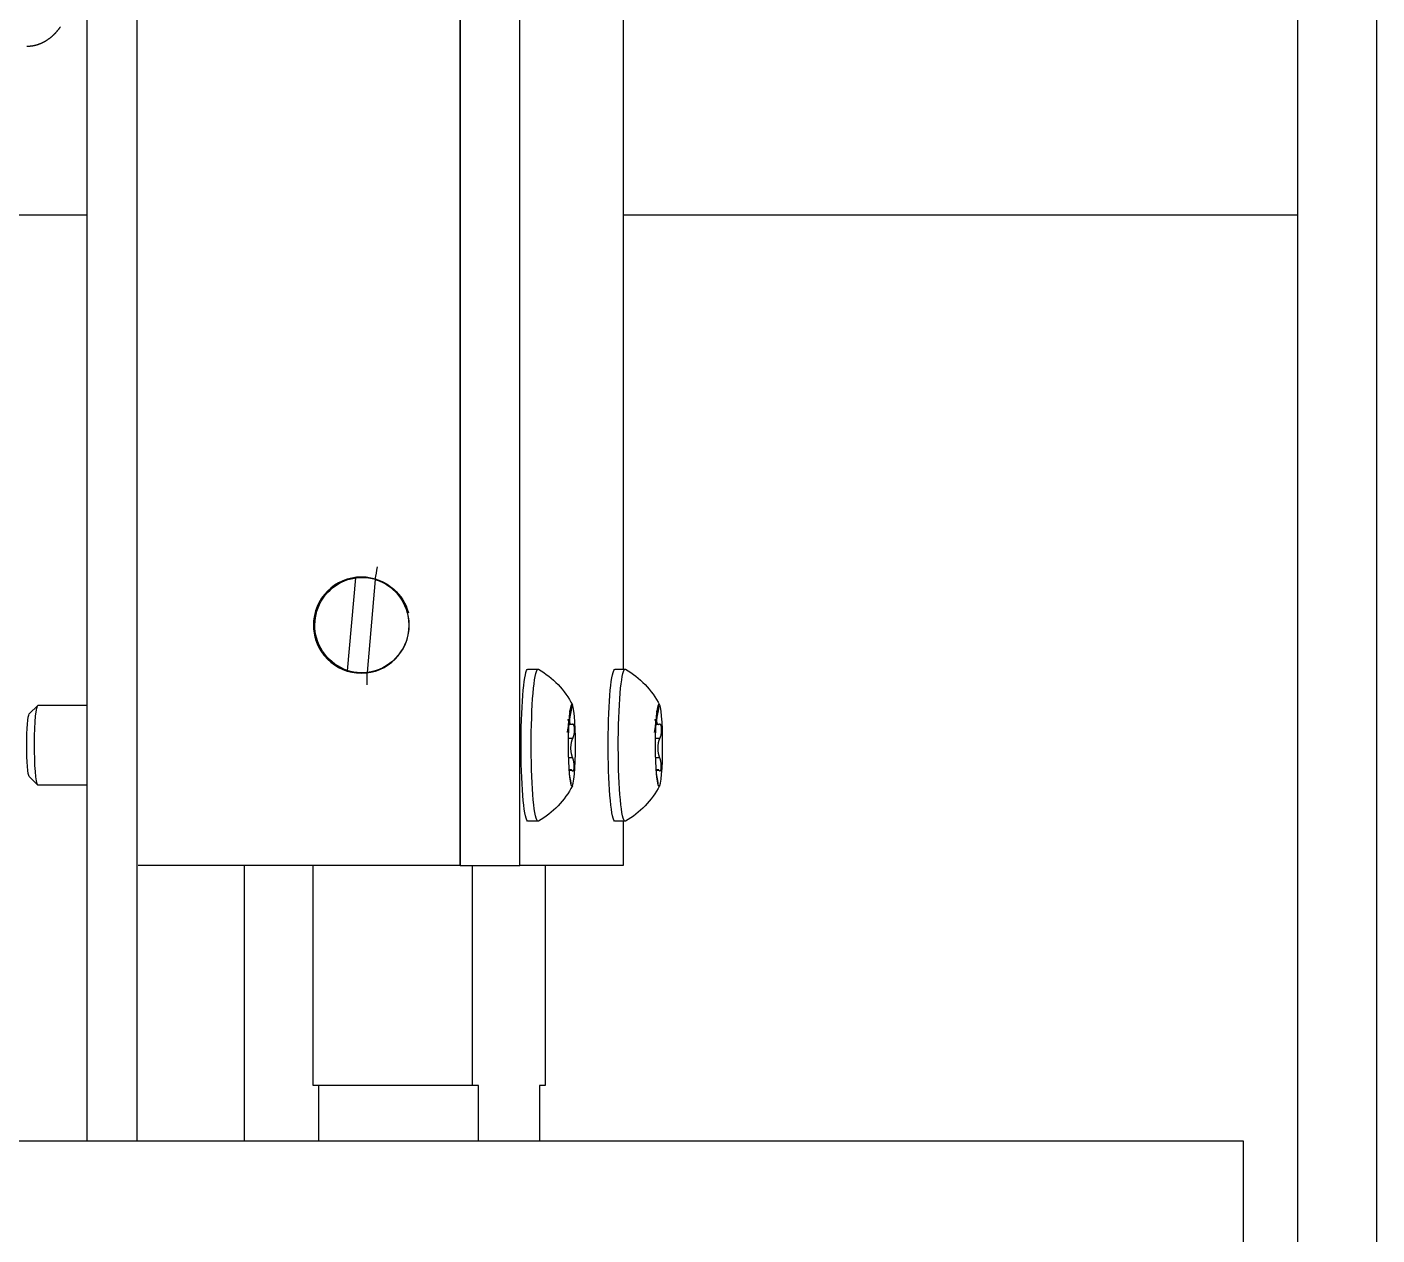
# Model space of a CAD drawing. Header units: millimetres. Extents: x -187347 to 135007, y -6415 to 292048.
# Drawn here: x -51175.7 to -51108.3, y 30048.9 to 30109.2 of the extents above; entities that cross this region are included whole.
import ezdxf

# ---------------------------------------------------------------- set-up
doc = ezdxf.new("R2010")
doc.units = ezdxf.units.MM
doc.header["$LTSCALE"] = 100
doc.layers.get('0').update_dxf_attribs({"lineweight": 18})
doc.layers.add('Layout CAT2', color=6, linetype='Continuous')

# ---------------------------------------------------------------- blocks, each defined once
blk = doc.blocks.new('643h346h634')
at = {"color": 0}
for p, q in [((17654.747, -876.401), (17654.747, -1676.401)), ((17650.782, -1676.398), (17650.782, -1420.782)), ((17648.058, -1459.486), (17648.058, -1449.486)), ((17296.513, -1459.486), (17648.058, -1459.486)), ((17590.323, -1459.487), (17590.323, -1628.252)), ((17592.813, -1459.487), (17592.813, -1605.252)), ((17598.16, -1473.254), (17598.16, -1459.487)), ((17601.895, -1459.486), (17601.895, -1462.252)), ((17609.862, -1459.486), (17609.862, -1462.252)), ((17612.907, -1462.252), (17612.907, -1459.486)), ((17601.605, -1462.252), (17601.605, -1473.255)), ((17609.572, -1462.252), (17601.605, -1462.252)), ((17609.862, -1462.252), (17609.572, -1462.252)), ((17609.572, -1462.252), (17609.572, -1473.255)), ((17613.197, -1462.252), (17612.907, -1462.252)), ((17613.197, -1473.255), (17613.197, -1462.252)), ((17608.942, -1473.252), (17592.858, -1473.252)), ((17608.942, -1473.252), (17611.929, -1473.252)), ((17608.942, -1473.252), (17608.942, -1575.252)), ((17608.942, -1575.252), (17608.942, -1473.252)), ((17617.096, -1473.252), (17611.929, -1473.252)), ((17611.929, -1473.252), (17611.929, -1575.252)), ((17617.096, -1475.453), (17617.096, -1473.252)), ((17612.337, -1475.452), (17612.307, -1475.467)), ((17612.337, -1475.452), (17612.337, -1475.452)), ((17612.843, -1475.452), (17612.337, -1475.452)), ((17612.843, -1475.452), (17612.813, -1475.467)), ((17612.861, -1475.458), (17612.843, -1475.452)), ((17616.688, -1475.452), (17616.658, -1475.467)), ((17616.688, -1475.452), (17616.688, -1475.452)), ((17617.193, -1475.452), (17616.688, -1475.452)), ((17617.193, -1475.452), (17617.163, -1475.467)), ((17617.211, -1475.458), (17617.193, -1475.452)), ((17587.851, -1477.261), (17587.427, -1477.688)), ((17587.868, -1477.252), (17587.852, -1477.26)), ((17587.868, -1477.252), (17587.868, -1477.252)), ((17590.323, -1477.252), (17587.868, -1477.252)), ((17614.378, -1478.043), (17614.518, -1478.043)), ((17614.536, -1477.995), (17614.381, -1477.995)), ((17614.454, -1477.576), (17614.421, -1477.576)), ((17618.729, -1478.043), (17618.868, -1478.043)), ((17618.886, -1477.995), (17618.732, -1477.995)), ((17618.805, -1477.576), (17618.772, -1477.576)), ((17614.575, -1478.617), (17614.351, -1478.617)), ((17618.926, -1478.617), (17618.702, -1478.617)), ((17614.345, -1479.606), (17614.583, -1479.606)), ((17618.696, -1479.606), (17618.934, -1479.606)), ((17587.427, -1480.816), (17587.851, -1481.244)), ((17614.546, -1480.28), (17614.367, -1480.28)), ((17614.554, -1480.294), (17614.368, -1480.294)), ((17614.48, -1480.863), (17614.413, -1480.863)), ((17618.897, -1480.28), (17618.718, -1480.28)), ((17618.904, -1480.294), (17618.719, -1480.294)), ((17618.831, -1480.863), (17618.764, -1480.863)), ((17587.868, -1481.252), (17590.323, -1481.252)), ((17604.068, -1482.866), (17604.306, -1482.866)), ((17604.711, -1487.533), (17604.306, -1482.884)), ((17603.719, -1487.621), (17603.313, -1482.971)), ((17612.337, -1483.052), (17612.843, -1483.052)), ((17616.688, -1483.052), (17617.193, -1483.052)), ((17617.096, -1520.453), (17617.096, -1483.054)), ((17568.829, -1505.752), (17590.324, -1505.752)), ((17617.1, -1505.752), (17650.783, -1505.752))]:
    blk.add_line(p, q, dxfattribs=at)
for centre, start, end in [((17610.673, -1479.252), 27.45506, 60.03825), ((17615.024, -1479.252), 27.45506, 60.03825), ((17610.673, -1479.252), 299.96175, 332.54494), ((17615.024, -1479.252), 299.96175, 332.54494)]:
    blk.add_arc(centre, 4.38, start, end, dxfattribs=at)
for centre, major_axis, ratio, start_param, end_param in [((17612.337, -1479.252), (0, 3.8), 0.090637, 0.087267, 3.14168), ((17612.843, -1479.252), (0, 3.8), 0.090637, 0.087267, 3.193811), ((17616.688, -1479.252), (0, 3.8), 0.090637, 0.087267, 3.14168), ((17617.193, -1479.252), (0, 3.8), 0.090637, 0.087267, 3.193811), ((17587.868, -1479.252), (0, 2), 0.090637, 0.087267, 3.14168), ((17587.44, -1479.252), (0, 1.571), 0.090637, 0.087267, 3.050476), ((17604.068, -1485.252), (0, -2.386), 0.995884, 2.879793, 7.592182), ((17604.012, -1485.252), (0, -2.386), 0.995884, 0.298342, 3.017784), ((17604.012, -1485.252), (0, -2.386), 0.995884, 3.439935, 6.159376)]:
    blk.add_ellipse(centre, major_axis=major_axis, ratio=ratio, start_param=start_param, end_param=end_param, dxfattribs=at)
for centre, major_axis, ratio in [((17614.528, -1479.252), (0, 2.05), 0.090637), ((17618.879, -1479.252), (0, 2.05), 0.090637), ((17604.012, -1485.252), (0, -2.4), 0.995884)]:
    blk.add_ellipse(centre, major_axis=major_axis, ratio=ratio, dxfattribs=at)
for points, knots in [([(17614.486, -1477.31), (17614.486, -1477.31), (17614.487, -1477.309), (17614.488, -1477.309), (17614.489, -1477.308), (17614.489, -1477.308), (17614.49, -1477.309), (17614.491, -1477.309), (17614.491, -1477.31), (17614.492, -1477.311), (17614.492, -1477.313), (17614.492, -1477.314), (17614.493, -1477.316), (17614.493, -1477.318), (17614.494, -1477.325), (17614.493, -1477.341), (17614.49, -1477.373), (17614.485, -1477.414), (17614.479, -1477.45), (17614.474, -1477.478), (17614.471, -1477.493), (17614.468, -1477.509), (17614.465, -1477.525), (17614.461, -1477.542), (17614.458, -1477.559), (17614.455, -1477.57), (17614.454, -1477.576)], [0, 0, 0, 0, 0.019498, 0.038961, 0.058397, 0.077813, 0.097217, 0.116614, 0.136013, 0.155421, 0.174844, 0.194291, 0.213768, 0.233284, 0.252844, 0.378525, 0.504542, 0.627994, 0.751294, 0.787379, 0.823167, 0.858725, 0.894121, 0.929421, 0.964692, 1, 1, 1, 1]), ([(17618.837, -1477.31), (17618.837, -1477.31), (17618.838, -1477.309), (17618.838, -1477.309), (17618.839, -1477.308), (17618.84, -1477.308), (17618.841, -1477.309), (17618.841, -1477.309), (17618.842, -1477.31), (17618.842, -1477.311), (17618.843, -1477.313), (17618.843, -1477.314), (17618.843, -1477.316), (17618.844, -1477.318), (17618.844, -1477.325), (17618.844, -1477.341), (17618.841, -1477.373), (17618.836, -1477.414), (17618.83, -1477.45), (17618.825, -1477.478), (17618.822, -1477.493), (17618.819, -1477.509), (17618.815, -1477.525), (17618.812, -1477.542), (17618.808, -1477.559), (17618.806, -1477.57), (17618.805, -1477.576)], [0, 0, 0, 0, 0.019498, 0.038961, 0.058397, 0.077813, 0.097217, 0.116614, 0.136013, 0.155421, 0.174844, 0.194291, 0.213768, 0.233284, 0.252844, 0.378525, 0.504542, 0.627994, 0.751294, 0.787379, 0.823167, 0.858725, 0.894121, 0.929421, 0.964692, 1, 1, 1, 1]), ([(17614.454, -1477.576), (17614.453, -1477.58), (17614.451, -1477.588), (17614.449, -1477.601), (17614.446, -1477.613), (17614.443, -1477.625), (17614.441, -1477.637), (17614.439, -1477.649), (17614.436, -1477.661), (17614.434, -1477.672), (17614.432, -1477.683), (17614.43, -1477.695), (17614.428, -1477.705), (17614.426, -1477.716), (17614.424, -1477.727), (17614.422, -1477.737), (17614.421, -1477.748), (17614.419, -1477.758), (17614.417, -1477.768), (17614.416, -1477.778), (17614.415, -1477.787), (17614.413, -1477.797), (17614.412, -1477.806), (17614.409, -1477.83), (17614.406, -1477.866), (17614.404, -1477.909), (17614.405, -1477.948), (17614.409, -1477.98), (17614.416, -1478.006), (17614.426, -1478.025), (17614.439, -1478.038), (17614.451, -1478.043), (17614.461, -1478.044), (17614.467, -1478.043), (17614.473, -1478.042), (17614.48, -1478.039), (17614.487, -1478.036), (17614.495, -1478.032), (17614.502, -1478.027), (17614.51, -1478.02), (17614.519, -1478.013), (17614.527, -1478.005), (17614.533, -1477.998), (17614.536, -1477.995)], [0, 0, 0, 0, 0.012278, 0.024448, 0.036516, 0.048487, 0.060365, 0.072156, 0.083864, 0.095496, 0.107057, 0.118551, 0.129985, 0.141363, 0.152692, 0.163977, 0.175224, 0.186439, 0.197627, 0.208795, 0.219949, 0.231095, 0.242238, 0.253386, 0.315434, 0.376838, 0.437942, 0.498913, 0.55963, 0.620549, 0.681868, 0.743854, 0.766381, 0.788914, 0.811503, 0.834199, 0.85705, 0.880104, 0.903408, 0.927006, 0.950942, 0.97526, 1, 1, 1, 1]), ([(17614.536, -1477.995), (17614.537, -1477.994), (17614.539, -1477.991), (17614.542, -1477.988), (17614.546, -1477.985), (17614.549, -1477.982), (17614.552, -1477.979), (17614.556, -1477.977), (17614.559, -1477.975), (17614.562, -1477.973), (17614.565, -1477.971), (17614.568, -1477.97), (17614.572, -1477.969), (17614.58, -1477.967), (17614.592, -1477.968), (17614.608, -1477.98), (17614.622, -1478.002), (17614.633, -1478.035), (17614.641, -1478.077), (17614.646, -1478.128), (17614.649, -1478.185), (17614.647, -1478.248), (17614.643, -1478.314), (17614.636, -1478.373), (17614.628, -1478.424), (17614.619, -1478.467), (17614.612, -1478.5), (17614.605, -1478.525), (17614.601, -1478.541), (17614.596, -1478.558), (17614.591, -1478.573), (17614.586, -1478.588), (17614.581, -1478.603), (17614.577, -1478.612), (17614.575, -1478.617)], [0, 0, 0, 0, 0.0102, 0.020389, 0.030574, 0.04076, 0.050955, 0.061165, 0.071395, 0.081653, 0.091944, 0.102276, 0.112654, 0.123085, 0.183548, 0.244036, 0.306961, 0.368865, 0.430807, 0.493792, 0.557747, 0.620822, 0.684073, 0.748602, 0.790441, 0.832067, 0.87386, 0.892158, 0.910305, 0.928336, 0.946287, 0.964191, 0.982084, 1, 1, 1, 1]), ([(17618.805, -1477.576), (17618.804, -1477.58), (17618.802, -1477.588), (17618.799, -1477.601), (17618.797, -1477.613), (17618.794, -1477.625), (17618.792, -1477.637), (17618.789, -1477.649), (17618.787, -1477.661), (17618.785, -1477.672), (17618.782, -1477.683), (17618.78, -1477.695), (17618.778, -1477.705), (17618.776, -1477.716), (17618.775, -1477.727), (17618.773, -1477.737), (17618.771, -1477.748), (17618.77, -1477.758), (17618.768, -1477.768), (17618.767, -1477.778), (17618.765, -1477.787), (17618.764, -1477.797), (17618.763, -1477.806), (17618.76, -1477.83), (17618.756, -1477.866), (17618.755, -1477.909), (17618.756, -1477.948), (17618.76, -1477.98), (17618.767, -1478.006), (17618.777, -1478.025), (17618.789, -1478.038), (17618.801, -1478.043), (17618.811, -1478.044), (17618.817, -1478.043), (17618.824, -1478.042), (17618.831, -1478.039), (17618.838, -1478.036), (17618.845, -1478.032), (17618.853, -1478.027), (17618.861, -1478.02), (17618.869, -1478.013), (17618.878, -1478.005), (17618.883, -1477.998), (17618.886, -1477.995)], [0, 0, 0, 0, 0.012278, 0.024448, 0.036516, 0.048487, 0.060365, 0.072156, 0.083864, 0.095496, 0.107057, 0.118551, 0.129985, 0.141363, 0.152692, 0.163977, 0.175224, 0.186439, 0.197627, 0.208795, 0.219949, 0.231095, 0.242238, 0.253386, 0.315434, 0.376838, 0.437942, 0.498913, 0.55963, 0.620549, 0.681868, 0.743854, 0.766381, 0.788914, 0.811503, 0.834199, 0.85705, 0.880104, 0.903408, 0.927006, 0.950942, 0.97526, 1, 1, 1, 1]), ([(17618.886, -1477.995), (17618.887, -1477.994), (17618.89, -1477.991), (17618.893, -1477.988), (17618.896, -1477.985), (17618.9, -1477.982), (17618.903, -1477.979), (17618.906, -1477.977), (17618.909, -1477.975), (17618.913, -1477.973), (17618.916, -1477.971), (17618.919, -1477.97), (17618.922, -1477.969), (17618.93, -1477.967), (17618.943, -1477.968), (17618.958, -1477.98), (17618.972, -1478.002), (17618.983, -1478.035), (17618.992, -1478.077), (17618.997, -1478.128), (17618.999, -1478.185), (17618.998, -1478.248), (17618.993, -1478.314), (17618.986, -1478.373), (17618.978, -1478.424), (17618.97, -1478.467), (17618.962, -1478.5), (17618.956, -1478.525), (17618.951, -1478.541), (17618.947, -1478.558), (17618.942, -1478.573), (17618.936, -1478.588), (17618.931, -1478.603), (17618.928, -1478.612), (17618.926, -1478.617)], [0, 0, 0, 0, 0.0102, 0.020389, 0.030574, 0.04076, 0.050955, 0.061165, 0.071395, 0.081653, 0.091944, 0.102276, 0.112654, 0.123085, 0.183548, 0.244036, 0.306961, 0.368865, 0.430807, 0.493792, 0.557747, 0.620822, 0.684073, 0.748602, 0.790441, 0.832067, 0.87386, 0.892158, 0.910305, 0.928336, 0.946287, 0.964191, 0.982084, 1, 1, 1, 1]), ([(17614.575, -1478.617), (17614.574, -1478.62), (17614.571, -1478.627), (17614.567, -1478.637), (17614.563, -1478.647), (17614.56, -1478.658), (17614.556, -1478.668), (17614.553, -1478.679), (17614.549, -1478.689), (17614.546, -1478.7), (17614.542, -1478.711), (17614.539, -1478.721), (17614.536, -1478.732), (17614.533, -1478.743), (17614.53, -1478.754), (17614.527, -1478.765), (17614.524, -1478.776), (17614.522, -1478.788), (17614.519, -1478.799), (17614.516, -1478.81), (17614.514, -1478.822), (17614.512, -1478.833), (17614.509, -1478.845), (17614.504, -1478.875), (17614.496, -1478.923), (17614.488, -1478.991), (17614.483, -1479.06), (17614.482, -1479.128), (17614.484, -1479.196), (17614.49, -1479.263), (17614.498, -1479.328), (17614.508, -1479.377), (17614.515, -1479.412), (17614.521, -1479.434), (17614.526, -1479.455), (17614.532, -1479.475), (17614.538, -1479.495), (17614.545, -1479.515), (17614.552, -1479.534), (17614.559, -1479.553), (17614.567, -1479.571), (17614.575, -1479.589), (17614.58, -1479.6), (17614.583, -1479.606)], [0, 0, 0, 0, 0.012257, 0.024407, 0.036454, 0.048405, 0.060262, 0.072033, 0.083721, 0.095333, 0.106873, 0.118347, 0.12976, 0.141118, 0.152426, 0.16369, 0.174915, 0.186108, 0.197275, 0.208421, 0.219552, 0.230674, 0.241794, 0.252918, 0.314957, 0.376375, 0.437487, 0.49846, 0.559222, 0.620186, 0.681581, 0.743641, 0.766187, 0.788738, 0.811346, 0.83406, 0.85693, 0.880003, 0.903325, 0.926943, 0.9509, 0.975238, 1, 1, 1, 1]), ([(17618.926, -1478.617), (17618.924, -1478.62), (17618.922, -1478.627), (17618.918, -1478.637), (17618.914, -1478.647), (17618.91, -1478.658), (17618.907, -1478.668), (17618.903, -1478.679), (17618.9, -1478.689), (17618.896, -1478.7), (17618.893, -1478.711), (17618.89, -1478.721), (17618.887, -1478.732), (17618.884, -1478.743), (17618.881, -1478.754), (17618.878, -1478.765), (17618.875, -1478.776), (17618.872, -1478.788), (17618.87, -1478.799), (17618.867, -1478.81), (17618.864, -1478.822), (17618.862, -1478.833), (17618.86, -1478.845), (17618.854, -1478.875), (17618.846, -1478.923), (17618.839, -1478.991), (17618.834, -1479.06), (17618.833, -1479.128), (17618.835, -1479.196), (17618.84, -1479.263), (17618.849, -1479.328), (17618.858, -1479.377), (17618.866, -1479.412), (17618.871, -1479.434), (17618.877, -1479.455), (17618.883, -1479.475), (17618.889, -1479.495), (17618.896, -1479.515), (17618.902, -1479.534), (17618.91, -1479.553), (17618.917, -1479.571), (17618.925, -1479.589), (17618.931, -1479.6), (17618.934, -1479.606)], [0, 0, 0, 0, 0.012257, 0.024407, 0.036454, 0.048405, 0.060262, 0.072033, 0.083721, 0.095333, 0.106873, 0.118347, 0.12976, 0.141118, 0.152426, 0.16369, 0.174915, 0.186108, 0.197275, 0.208421, 0.219552, 0.230674, 0.241794, 0.252918, 0.314957, 0.376375, 0.437487, 0.49846, 0.559222, 0.620186, 0.681581, 0.743641, 0.766187, 0.788738, 0.811346, 0.83406, 0.85693, 0.880003, 0.903325, 0.926943, 0.9509, 0.975238, 1, 1, 1, 1]), ([(17614.33, -1480.51), (17614.331, -1480.511), (17614.332, -1480.513), (17614.333, -1480.517), (17614.335, -1480.52), (17614.336, -1480.523), (17614.338, -1480.526), (17614.339, -1480.528), (17614.341, -1480.53), (17614.342, -1480.532), (17614.343, -1480.534), (17614.344, -1480.535), (17614.346, -1480.536), (17614.349, -1480.538), (17614.353, -1480.537), (17614.357, -1480.525), (17614.36, -1480.503), (17614.361, -1480.47), (17614.36, -1480.428), (17614.357, -1480.377), (17614.353, -1480.32), (17614.348, -1480.257), (17614.341, -1480.191), (17614.333, -1480.132), (17614.326, -1480.08), (17614.32, -1480.038), (17614.314, -1480.005), (17614.31, -1479.98), (17614.307, -1479.963), (17614.304, -1479.947), (17614.3, -1479.932), (17614.297, -1479.916), (17614.294, -1479.902), (17614.292, -1479.893), (17614.291, -1479.888)], [0, 0, 0, 0, 0.010206, 0.020402, 0.030593, 0.040786, 0.050987, 0.061203, 0.071439, 0.081702, 0.091999, 0.102335, 0.112718, 0.123154, 0.183616, 0.244105, 0.306993, 0.368867, 0.430783, 0.493746, 0.557704, 0.620781, 0.684036, 0.748569, 0.790416, 0.832049, 0.873848, 0.892148, 0.910297, 0.92833, 0.946282, 0.964188, 0.982083, 1, 1, 1, 1]), ([(17614.583, -1479.606), (17614.584, -1479.608), (17614.586, -1479.612), (17614.589, -1479.619), (17614.593, -1479.626), (17614.596, -1479.633), (17614.599, -1479.641), (17614.602, -1479.649), (17614.605, -1479.656), (17614.607, -1479.665), (17614.61, -1479.673), (17614.613, -1479.681), (17614.616, -1479.69), (17614.623, -1479.713), (17614.633, -1479.753), (17614.645, -1479.814), (17614.654, -1479.878), (17614.66, -1479.944), (17614.663, -1480.009), (17614.662, -1480.072), (17614.659, -1480.13), (17614.651, -1480.183), (17614.641, -1480.227), (17614.629, -1480.258), (17614.617, -1480.279), (17614.606, -1480.291), (17614.596, -1480.298), (17614.589, -1480.301), (17614.583, -1480.302), (17614.577, -1480.302), (17614.572, -1480.301), (17614.566, -1480.3), (17614.56, -1480.297), (17614.556, -1480.295), (17614.554, -1480.294)], [0, 0, 0, 0, 0.010206, 0.020402, 0.030593, 0.040786, 0.050987, 0.061203, 0.071439, 0.081702, 0.091999, 0.102335, 0.112718, 0.123154, 0.183616, 0.244105, 0.306993, 0.368867, 0.430783, 0.493746, 0.557704, 0.620781, 0.684036, 0.748569, 0.790416, 0.832049, 0.873848, 0.892148, 0.910297, 0.92833, 0.946282, 0.964188, 0.982083, 1, 1, 1, 1]), ([(17618.681, -1480.51), (17618.681, -1480.511), (17618.682, -1480.513), (17618.684, -1480.517), (17618.685, -1480.52), (17618.687, -1480.523), (17618.688, -1480.526), (17618.69, -1480.528), (17618.691, -1480.53), (17618.692, -1480.532), (17618.694, -1480.534), (17618.695, -1480.535), (17618.696, -1480.536), (17618.699, -1480.538), (17618.704, -1480.537), (17618.708, -1480.525), (17618.71, -1480.503), (17618.711, -1480.47), (17618.71, -1480.428), (17618.708, -1480.377), (17618.704, -1480.32), (17618.698, -1480.257), (17618.691, -1480.191), (17618.684, -1480.132), (17618.677, -1480.08), (17618.67, -1480.038), (17618.665, -1480.005), (17618.66, -1479.98), (17618.657, -1479.963), (17618.654, -1479.947), (17618.651, -1479.932), (17618.648, -1479.916), (17618.645, -1479.902), (17618.642, -1479.893), (17618.641, -1479.888)], [0, 0, 0, 0, 0.010206, 0.020402, 0.030593, 0.040786, 0.050987, 0.061203, 0.071439, 0.081702, 0.091999, 0.102335, 0.112718, 0.123154, 0.183616, 0.244105, 0.306993, 0.368867, 0.430783, 0.493746, 0.557704, 0.620781, 0.684036, 0.748569, 0.790416, 0.832049, 0.873848, 0.892148, 0.910297, 0.92833, 0.946282, 0.964188, 0.982083, 1, 1, 1, 1]), ([(17618.934, -1479.606), (17618.935, -1479.608), (17618.937, -1479.612), (17618.94, -1479.619), (17618.943, -1479.626), (17618.946, -1479.633), (17618.949, -1479.641), (17618.952, -1479.649), (17618.955, -1479.656), (17618.958, -1479.665), (17618.961, -1479.673), (17618.964, -1479.681), (17618.966, -1479.69), (17618.973, -1479.713), (17618.984, -1479.753), (17618.996, -1479.814), (17619.005, -1479.878), (17619.011, -1479.944), (17619.014, -1480.009), (17619.013, -1480.072), (17619.009, -1480.13), (17619.002, -1480.183), (17618.992, -1480.227), (17618.98, -1480.258), (17618.968, -1480.279), (17618.957, -1480.291), (17618.947, -1480.298), (17618.939, -1480.301), (17618.934, -1480.302), (17618.928, -1480.302), (17618.922, -1480.301), (17618.916, -1480.3), (17618.91, -1480.297), (17618.906, -1480.295), (17618.904, -1480.294)], [0, 0, 0, 0, 0.010206, 0.020402, 0.030593, 0.040786, 0.050987, 0.061203, 0.071439, 0.081702, 0.091999, 0.102335, 0.112718, 0.123154, 0.183616, 0.244105, 0.306993, 0.368867, 0.430783, 0.493746, 0.557704, 0.620781, 0.684036, 0.748569, 0.790416, 0.832049, 0.873848, 0.892148, 0.910297, 0.92833, 0.946282, 0.964188, 0.982083, 1, 1, 1, 1]), ([(17614.48, -1480.863), (17614.481, -1480.866), (17614.483, -1480.873), (17614.485, -1480.884), (17614.487, -1480.894), (17614.489, -1480.904), (17614.491, -1480.914), (17614.493, -1480.924), (17614.495, -1480.934), (17614.497, -1480.944), (17614.499, -1480.954), (17614.501, -1480.964), (17614.503, -1480.974), (17614.507, -1480.999), (17614.514, -1481.038), (17614.52, -1481.086), (17614.523, -1481.128), (17614.524, -1481.161), (17614.522, -1481.184), (17614.518, -1481.196), (17614.511, -1481.198), (17614.501, -1481.188), (17614.49, -1481.166), (17614.478, -1481.137), (17614.466, -1481.107), (17614.456, -1481.077), (17614.448, -1481.05), (17614.441, -1481.028), (17614.436, -1481.013), (17614.431, -1480.997), (17614.426, -1480.98), (17614.421, -1480.964), (17614.417, -1480.947), (17614.413, -1480.935), (17614.412, -1480.929)], [0, 0, 0, 0, 0.0102, 0.020389, 0.030574, 0.04076, 0.050955, 0.061165, 0.071395, 0.081653, 0.091944, 0.102276, 0.112654, 0.123085, 0.183548, 0.244036, 0.306961, 0.368865, 0.430807, 0.493792, 0.557747, 0.620822, 0.684073, 0.748602, 0.790441, 0.832067, 0.87386, 0.892158, 0.910305, 0.928336, 0.946287, 0.964191, 0.982084, 1, 1, 1, 1]), ([(17614.554, -1480.294), (17614.552, -1480.293), (17614.55, -1480.291), (17614.545, -1480.289), (17614.541, -1480.287), (17614.537, -1480.285), (17614.533, -1480.283), (17614.529, -1480.282), (17614.525, -1480.281), (17614.521, -1480.28), (17614.517, -1480.28), (17614.513, -1480.279), (17614.509, -1480.279), (17614.506, -1480.28), (17614.502, -1480.28), (17614.499, -1480.281), (17614.495, -1480.282), (17614.492, -1480.283), (17614.489, -1480.284), (17614.485, -1480.286), (17614.482, -1480.287), (17614.479, -1480.289), (17614.476, -1480.292), (17614.469, -1480.298), (17614.458, -1480.31), (17614.445, -1480.334), (17614.435, -1480.365), (17614.429, -1480.401), (17614.425, -1480.443), (17614.424, -1480.491), (17614.427, -1480.543), (17614.431, -1480.587), (17614.435, -1480.621), (17614.438, -1480.643), (17614.442, -1480.666), (17614.445, -1480.688), (17614.449, -1480.712), (17614.454, -1480.735), (17614.458, -1480.76), (17614.463, -1480.785), (17614.469, -1480.81), (17614.474, -1480.836), (17614.478, -1480.854), (17614.48, -1480.863)], [0, 0, 0, 0, 0.012278, 0.024448, 0.036516, 0.048487, 0.060365, 0.072156, 0.083864, 0.095496, 0.107057, 0.118551, 0.129985, 0.141363, 0.152692, 0.163977, 0.175224, 0.186439, 0.197627, 0.208795, 0.219949, 0.231095, 0.242238, 0.253386, 0.315434, 0.376838, 0.437942, 0.498913, 0.55963, 0.620549, 0.681868, 0.743854, 0.766381, 0.788914, 0.811503, 0.834199, 0.85705, 0.880104, 0.903408, 0.927006, 0.950942, 0.97526, 1, 1, 1, 1]), ([(17618.831, -1480.863), (17618.832, -1480.866), (17618.833, -1480.873), (17618.835, -1480.884), (17618.838, -1480.894), (17618.84, -1480.904), (17618.842, -1480.914), (17618.844, -1480.924), (17618.846, -1480.934), (17618.848, -1480.944), (17618.85, -1480.954), (17618.852, -1480.964), (17618.853, -1480.974), (17618.858, -1480.999), (17618.864, -1481.038), (17618.87, -1481.086), (17618.874, -1481.128), (17618.875, -1481.161), (17618.873, -1481.184), (17618.868, -1481.196), (17618.861, -1481.198), (17618.852, -1481.188), (17618.84, -1481.166), (17618.828, -1481.137), (17618.817, -1481.107), (17618.807, -1481.077), (17618.798, -1481.05), (17618.791, -1481.028), (17618.787, -1481.013), (17618.782, -1480.997), (17618.777, -1480.98), (17618.772, -1480.964), (17618.767, -1480.947), (17618.764, -1480.935), (17618.762, -1480.929)], [0, 0, 0, 0, 0.0102, 0.020389, 0.030574, 0.04076, 0.050955, 0.061165, 0.071395, 0.081653, 0.091944, 0.102276, 0.112654, 0.123085, 0.183548, 0.244036, 0.306961, 0.368865, 0.430807, 0.493792, 0.557747, 0.620822, 0.684073, 0.748602, 0.790441, 0.832067, 0.87386, 0.892158, 0.910305, 0.928336, 0.946287, 0.964191, 0.982084, 1, 1, 1, 1]), ([(17618.904, -1480.294), (17618.903, -1480.293), (17618.9, -1480.291), (17618.896, -1480.289), (17618.892, -1480.287), (17618.887, -1480.285), (17618.883, -1480.283), (17618.879, -1480.282), (17618.875, -1480.281), (17618.871, -1480.28), (17618.867, -1480.28), (17618.864, -1480.279), (17618.86, -1480.279), (17618.856, -1480.28), (17618.853, -1480.28), (17618.849, -1480.281), (17618.846, -1480.282), (17618.842, -1480.283), (17618.839, -1480.284), (17618.836, -1480.286), (17618.833, -1480.287), (17618.83, -1480.289), (17618.827, -1480.292), (17618.819, -1480.298), (17618.808, -1480.31), (17618.796, -1480.334), (17618.786, -1480.365), (17618.779, -1480.401), (17618.775, -1480.443), (17618.775, -1480.491), (17618.778, -1480.543), (17618.782, -1480.587), (17618.786, -1480.621), (17618.789, -1480.643), (17618.792, -1480.666), (17618.796, -1480.688), (17618.8, -1480.712), (17618.804, -1480.735), (17618.809, -1480.76), (17618.814, -1480.785), (17618.819, -1480.81), (17618.825, -1480.836), (17618.829, -1480.854), (17618.831, -1480.863)], [0, 0, 0, 0, 0.012278, 0.024448, 0.036516, 0.048487, 0.060365, 0.072156, 0.083864, 0.095496, 0.107057, 0.118551, 0.129985, 0.141363, 0.152692, 0.163977, 0.175224, 0.186439, 0.197627, 0.208795, 0.219949, 0.231095, 0.242238, 0.253386, 0.315434, 0.376838, 0.437942, 0.498913, 0.55963, 0.620549, 0.681868, 0.743854, 0.766381, 0.788914, 0.811503, 0.834199, 0.85705, 0.880104, 0.903408, 0.927006, 0.950942, 0.97526, 1, 1, 1, 1]), ([(17588.972, -1515.127), (17588.967, -1515.12), (17588.958, -1515.106), (17588.943, -1515.086), (17588.928, -1515.065), (17588.913, -1515.045), (17588.898, -1515.025), (17588.883, -1515.004), (17588.867, -1514.984), (17588.851, -1514.964), (17588.835, -1514.944), (17588.818, -1514.924), (17588.802, -1514.905), (17588.785, -1514.885), (17588.768, -1514.866), (17588.751, -1514.846), (17588.733, -1514.827), (17588.715, -1514.808), (17588.697, -1514.789), (17588.679, -1514.77), (17588.661, -1514.752), (17588.642, -1514.733), (17588.623, -1514.715), (17588.604, -1514.697), (17588.584, -1514.679), (17588.565, -1514.661), (17588.545, -1514.644), (17588.525, -1514.626), (17588.504, -1514.609), (17588.484, -1514.592), (17588.463, -1514.575), (17588.442, -1514.559), (17588.42, -1514.543), (17588.399, -1514.527), (17588.377, -1514.511), (17588.355, -1514.495), (17588.333, -1514.48), (17588.31, -1514.465), (17588.288, -1514.45), (17588.265, -1514.436), (17588.242, -1514.422), (17588.219, -1514.408), (17588.198, -1514.396), (17588.177, -1514.384), (17588.155, -1514.372), (17588.133, -1514.36), (17588.11, -1514.348), (17588.086, -1514.337), (17588.061, -1514.325), (17588.035, -1514.313), (17588.009, -1514.301), (17587.982, -1514.29), (17587.954, -1514.278), (17587.925, -1514.267), (17587.895, -1514.256), (17587.865, -1514.246), (17587.833, -1514.236), (17587.801, -1514.226), (17587.769, -1514.216), (17587.735, -1514.207), (17587.7, -1514.199), (17587.665, -1514.191), (17587.629, -1514.184), (17587.592, -1514.177), (17587.555, -1514.171), (17587.516, -1514.166), (17587.477, -1514.162), (17587.437, -1514.159), (17587.396, -1514.156), (17587.354, -1514.154), (17587.326, -1514.154), (17587.312, -1514.154)], [0, 0, 0, 0, 0.011255, 0.022574, 0.033955, 0.0454, 0.056908, 0.06848, 0.080115, 0.091813, 0.103574, 0.115399, 0.127287, 0.139239, 0.151254, 0.163332, 0.175474, 0.187679, 0.199947, 0.212279, 0.224674, 0.237133, 0.249655, 0.262241, 0.27489, 0.287602, 0.300378, 0.313218, 0.326121, 0.339087, 0.352117, 0.365211, 0.378368, 0.391588, 0.404872, 0.41822, 0.431631, 0.445106, 0.458644, 0.472246, 0.485911, 0.49964, 0.511421, 0.523592, 0.536154, 0.549107, 0.562451, 0.576186, 0.590312, 0.604829, 0.619737, 0.635035, 0.650725, 0.666806, 0.683278, 0.70014, 0.717394, 0.735039, 0.753074, 0.771501, 0.790319, 0.809527, 0.829127, 0.849118, 0.869499, 0.890272, 0.911436, 0.93299, 0.954936, 0.977272, 1, 1, 1, 1])]:
    blk.add_open_spline(points, degree=3, knots=knots, dxfattribs=at)
for points in [[(17604.307, -1482.262), (17604.306, -1482.469), (17604.306, -1482.676), (17604.306, -1482.884)], [(17604.711, -1487.533), (17604.747, -1487.741), (17604.784, -1487.949), (17604.82, -1488.156)]]:
    blk.add_open_spline(points, degree=3, dxfattribs=at)

msp = doc.modelspace()

# ---------------------------------------------------------------- block references
at = {"layer": 'Layout CAT2', "xscale": -1, "rotation": 180}
msp.add_blockref('643h346h634', (-68763.028, 28594.1, -3.449), dxfattribs=at)

doc.saveas('drawing.dxf')
